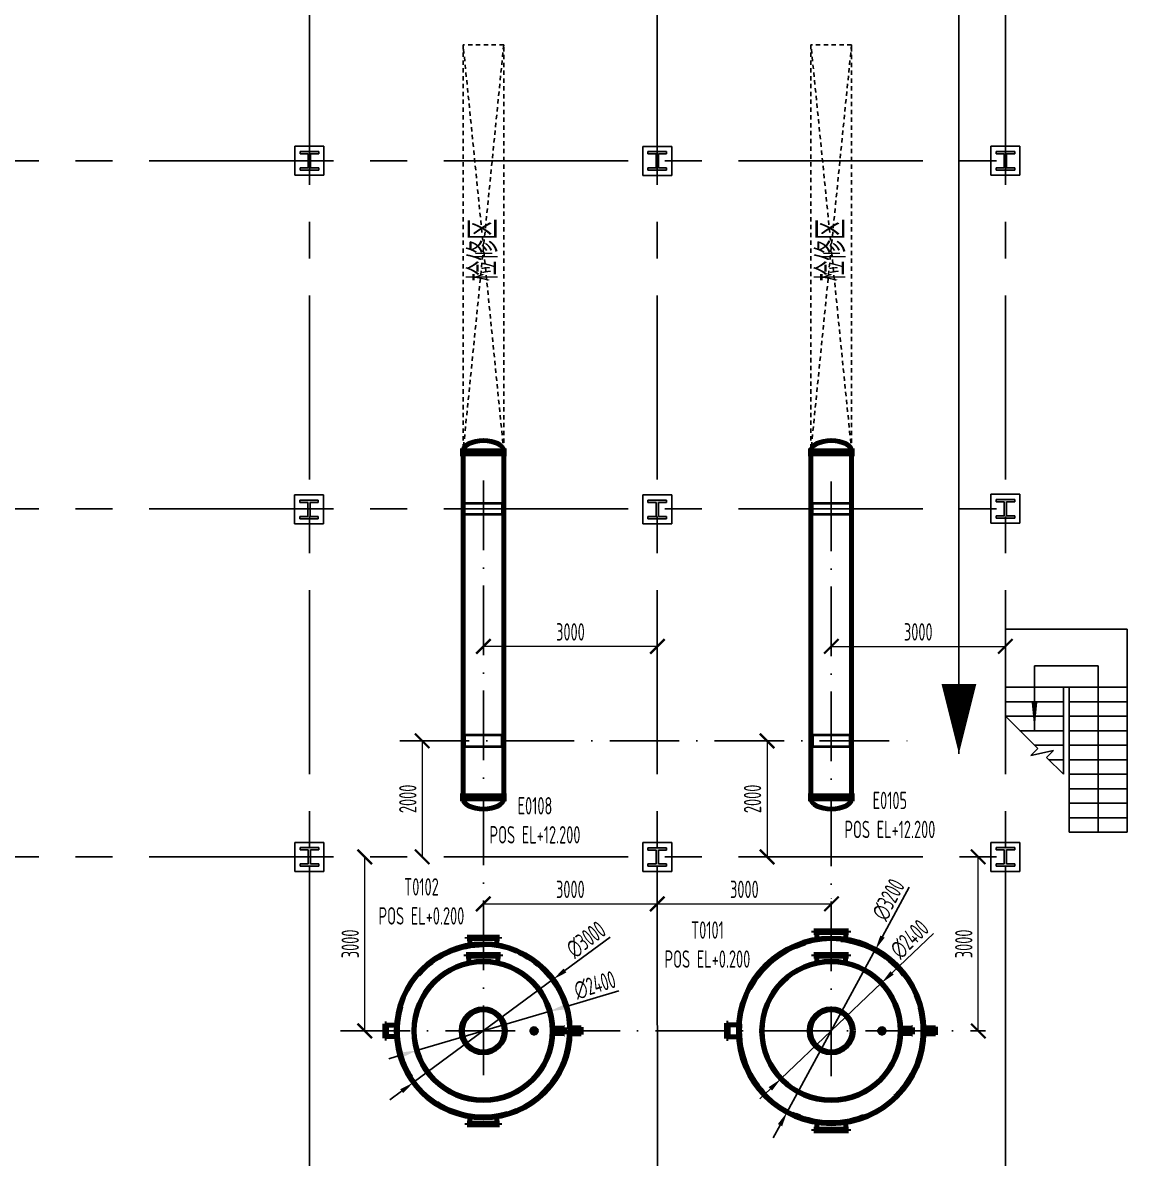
# Model space of a CAD drawing. Header units: millimetres. Extents: x 2250 to 7274, y 852 to 2251.
# Drawn here: x 4702.2 to 4892.6, y 1811.2 to 2006.9 of the extents above; entities that cross this region are included whole.
import ezdxf

# ---------------------------------------------------------------- set-up
doc = ezdxf.new("R2010")
doc.units = ezdxf.units.MM
for name, pattern in [('ACAD_ISO10W100', [18, 12, -3, 0, -3]), ('CENTER', [50.8, 31.75, -6.35, 6.35, -6.35]), ('DASHED', [19.05, 12.7, -6.35]), ('DASHED2', [9.525, 6.35, -3.175]), ('JIS_02_0.7', [1.35, 0.75, -0.6])]:
    doc.linetypes.add(name, pattern=pattern)
for name, color, linetype, lineweight in [('01-设备轮廓（可见）', 1, 'Continuous', 80), ('03-设备、管口中心线', 170, 'ACAD_ISO10W100', 25), ('05-楼梯与安全疏散通道', 4, 'Continuous', 25), ('06-网格线、建筑轴线-细实线', 9, 'CENTER', 25), ('10-工字钢', 5, 'Continuous', 25), ('11-检修区', 8, 'JIS_02_0.7', 25), ('12-建筑物轮廓', 5, 'Continuous', 25), ('13-文本', 7, 'Continuous', 25), ('7-设备基础', 140, 'Continuous', 40), ('9-文本', 7, 'Continuous', 15)]:
    doc.layers.add(name, color=color, linetype=linetype, lineweight=lineweight)
doc.layers.add('14-文本-尺寸标注', color=7, linetype='Continuous', lineweight=25, true_color=0x5bc6e1)
doc.styles.get("Standard").update_dxf_attribs({"font": 'arial.ttf'})
doc.styles.add('国标汉字', font='gbenor.shx', dxfattribs={"height": 3, "bigfont": 'gbcbig.shx'})
doc.styles.add('国标英文+数字', font='gbenor.shx', dxfattribs={"width": 0.7, "height": 3})
doc.styles.add('图纸中的数字及字母', font='gbenor.shx', dxfattribs={"width": 0.7, "height": 3, "bigfont": 'gbcbig.shx'})
doc.dimstyles.new('ISO-25', dxfattribs={"dimtxt": 2.5, "dimasz": 2.5, "dimexe": 1.25, "dimexo": 0.625, "dimtad": 1, "dimtxsty": 'Standard', "dimcen": 2.5, "dimadec": 0, "dimazin": 0, "dimtfac": 1, "dimtmove": 0, "dimatfit": 3, "dimfxl": 0, "dimarcsym": 0})
doc.dimstyles.new('尺寸标注', dxfattribs={"dimtxt": 3, "dimasz": 2.5, "dimexe": 1, "dimexo": 1, "dimgap": 1, "dimtad": 1, "dimdec": 0, "dimlfac": 100, "dimdsep": 46, "dimtxsty": '图纸中的数字及字母', "dimblk": 'ARCHTICK', "dimcen": 0, "dimclrd": 256, "dimclre": 256, "dimclrt": 256, "dimadec": 0, "dimazin": 0, "dimtfac": 1, "dimtdec": 0, "dimtix": 1, "dimtmove": 0, "dimatfit": 0, "dimfxl": 0, "dimlwd": -1, "dimlwe": -1, "dimarcsym": 0})

# ---------------------------------------------------------------- blocks, each defined once
blk = doc.blocks.new('_ArchTick')
at = {"color": 0, "linetype": 'ByBlock', "const_width": 0.15}
blk.add_lwpolyline([(-0.5, -0.5), (0.5, 0.5)], dxfattribs=at)
blk = doc.blocks.new('*D126')
at = {"layer": '9-文本', "transparency": 16777216}
blk.add_line((4830.52, 1883.13), (4830.52, 1863.13), dxfattribs=at)
at = {"layer": 'Defpoints', "color": 0, "transparency": 16777216}
for p in [(4830.52, 1883.13), (4830.52, 1863.13), (4830.52, 1863.13)]:
    blk.add_point(p, dxfattribs=at)
at = {"layer": '9-文本', "transparency": 16777216, "xscale": 2.5, "yscale": 2.5, "zscale": 2.5}
for p, rotation in [((4830.52, 1883.13), 90), ((4830.52, 1863.13), 270)]:
    blk.add_blockref('_ArchTick', p, dxfattribs=dict(at, rotation=rotation))
at = {"layer": '9-文本', "transparency": 16777216, "insert": (4828.02, 1873.13), "char_height": 3, "attachment_point": 5, "rotation": 90, "style": '图纸中的数字及字母', "bg_fill": 3, "box_fill_scale": 1.1, "bg_fill_color": 256, "bg_fill_true_color": 13158600, "bg_fill_transparency": 0}
blk.add_mtext('2000', dxfattribs=at)
blk = doc.blocks.new('*D127')
at = {"layer": '9-文本', "transparency": 16777216}
blk.add_line((4841.59, 1899.41), (4871.59, 1899.41), dxfattribs=at)
at = {"layer": 'Defpoints', "color": 0, "transparency": 16777216}
for p in [(4841.59, 1899.41), (4871.59, 1899.41), (4871.59, 1899.41)]:
    blk.add_point(p, dxfattribs=at)
at = {"layer": '9-文本', "transparency": 16777216, "xscale": 2.5, "yscale": 2.5, "zscale": 2.5, "rotation": 180}
blk.add_blockref('_ArchTick', (4841.59, 1899.41), dxfattribs=at)
at = {"layer": '9-文本', "transparency": 16777216, "xscale": 2.5, "yscale": 2.5, "zscale": 2.5}
blk.add_blockref('_ArchTick', (4871.59, 1899.41), dxfattribs=at)
at = {"layer": '9-文本', "transparency": 16777216, "insert": (4856.59, 1901.91), "char_height": 3, "attachment_point": 5, "style": '图纸中的数字及字母', "bg_fill": 3, "box_fill_scale": 1.1, "bg_fill_color": 256, "bg_fill_true_color": 13158600, "bg_fill_transparency": 0}
blk.add_mtext('3000', dxfattribs=at)
blk = doc.blocks.new('*D130')
at = {"layer": '9-文本', "transparency": 16777216}
for p, q in [((4781.63, 1902.18), (4781.63, 1898.41)), ((4811.63, 1899.41), (4781.63, 1899.41))]:
    blk.add_line(p, q, dxfattribs=at)
at = {"layer": 'Defpoints', "color": 0, "transparency": 16777216}
for p in [(4781.63, 1903.18), (4781.63, 1899.41), (4811.63, 1899.41)]:
    blk.add_point(p, dxfattribs=at)
at = {"layer": '9-文本', "transparency": 16777216, "xscale": 2.5, "yscale": 2.5, "zscale": 2.5, "rotation": 180}
blk.add_blockref('_ArchTick', (4781.63, 1899.41), dxfattribs=at)
at = {"layer": '9-文本', "transparency": 16777216, "xscale": 2.5, "yscale": 2.5, "zscale": 2.5}
blk.add_blockref('_ArchTick', (4811.63, 1899.41), dxfattribs=at)
at = {"layer": '9-文本', "transparency": 16777216, "insert": (4796.63, 1901.91), "char_height": 3, "attachment_point": 5, "style": '图纸中的数字及字母', "bg_fill": 3, "box_fill_scale": 1.1, "bg_fill_color": 256, "bg_fill_true_color": 13158600, "bg_fill_transparency": 0}
blk.add_mtext('3000', dxfattribs=at)
blk = doc.blocks.new('*D137')
at = {"layer": '9-文本', "transparency": 16777216}
blk.add_line((4771.09, 1883.13), (4771.09, 1863.13), dxfattribs=at)
at = {"layer": 'Defpoints', "color": 0, "transparency": 16777216}
for p in [(4771.09, 1883.13), (4771.09, 1863.13), (4771.09, 1863.13)]:
    blk.add_point(p, dxfattribs=at)
at = {"layer": '9-文本', "transparency": 16777216, "xscale": 2.5, "yscale": 2.5, "zscale": 2.5}
for p, rotation in [((4771.09, 1883.13), 90), ((4771.09, 1863.13), 270)]:
    blk.add_blockref('_ArchTick', p, dxfattribs=dict(at, rotation=rotation))
at = {"layer": '9-文本', "transparency": 16777216, "insert": (4768.59, 1873.13), "char_height": 3, "attachment_point": 5, "rotation": 90, "style": '图纸中的数字及字母', "bg_fill": 3, "box_fill_scale": 1.1, "bg_fill_color": 256, "bg_fill_true_color": 13158600, "bg_fill_transparency": 0}
blk.add_mtext('2000', dxfattribs=at)
blk = doc.blocks.new('*D138')
at = {"layer": '9-文本', "transparency": 16777216}
blk.add_line((4781.61, 1855.03), (4811.61, 1855.03), dxfattribs=at)
at = {"layer": 'Defpoints', "color": 0, "transparency": 16777216}
for p in [(4781.61, 1855.03), (4811.61, 1855.03), (4811.61, 1855.03)]:
    blk.add_point(p, dxfattribs=at)
at = {"layer": '9-文本', "transparency": 16777216, "xscale": 2.5, "yscale": 2.5, "zscale": 2.5, "rotation": 180}
blk.add_blockref('_ArchTick', (4781.61, 1855.03), dxfattribs=at)
at = {"layer": '9-文本', "transparency": 16777216, "xscale": 2.5, "yscale": 2.5, "zscale": 2.5}
blk.add_blockref('_ArchTick', (4811.61, 1855.03), dxfattribs=at)
at = {"layer": '9-文本', "transparency": 16777216, "insert": (4796.61, 1857.53), "char_height": 3, "attachment_point": 5, "style": '图纸中的数字及字母', "bg_fill": 3, "box_fill_scale": 1.1, "bg_fill_color": 256, "bg_fill_true_color": 13158600, "bg_fill_transparency": 0}
blk.add_mtext('3000', dxfattribs=at)
blk = doc.blocks.new('*D139')
at = {"layer": '9-文本', "transparency": 16777216}
for p, q in [((4841.61, 1855.94), (4841.61, 1856.03)), ((4811.61, 1855.03), (4841.61, 1855.03))]:
    blk.add_line(p, q, dxfattribs=at)
at = {"layer": 'Defpoints', "color": 0, "transparency": 16777216}
for p in [(4811.61, 1855.03), (4841.61, 1855.03), (4841.61, 1854.94)]:
    blk.add_point(p, dxfattribs=at)
at = {"layer": '9-文本', "transparency": 16777216, "xscale": 2.5, "yscale": 2.5, "zscale": 2.5, "rotation": 180}
blk.add_blockref('_ArchTick', (4811.61, 1855.03), dxfattribs=at)
at = {"layer": '9-文本', "transparency": 16777216, "xscale": 2.5, "yscale": 2.5, "zscale": 2.5}
blk.add_blockref('_ArchTick', (4841.61, 1855.03), dxfattribs=at)
at = {"layer": '9-文本', "transparency": 16777216, "insert": (4826.61, 1857.53), "char_height": 3, "attachment_point": 5, "style": '图纸中的数字及字母', "bg_fill": 3, "box_fill_scale": 1.1, "bg_fill_color": 256, "bg_fill_true_color": 13158600, "bg_fill_transparency": 0}
blk.add_mtext('3000', dxfattribs=at)
blk = doc.blocks.new('*D214')
at = {"layer": '9-文本', "transparency": 16777216}
blk.add_line((4761.16, 1833.13), (4761.16, 1863.13), dxfattribs=at)
at = {"layer": 'Defpoints', "color": 0, "transparency": 16777216}
for p in [(4761.16, 1863.13), (4761.16, 1863.13), (4761.16, 1833.13)]:
    blk.add_point(p, dxfattribs=at)
at = {"layer": '9-文本', "transparency": 16777216, "xscale": 2.5, "yscale": 2.5, "zscale": 2.5}
for p, rotation in [((4761.16, 1863.13), 90), ((4761.16, 1833.13), 270)]:
    blk.add_blockref('_ArchTick', p, dxfattribs=dict(at, rotation=rotation))
at = {"layer": '9-文本', "transparency": 16777216, "insert": (4758.66, 1848.13), "char_height": 3, "attachment_point": 5, "rotation": 90, "style": '图纸中的数字及字母', "bg_fill": 3, "box_fill_scale": 1.1, "bg_fill_color": 256, "bg_fill_true_color": 13158600, "bg_fill_transparency": 0}
blk.add_mtext('3000', dxfattribs=at)
blk = doc.blocks.new('*D215')
at = {"layer": '9-文本', "transparency": 16777216}
blk.add_line((4866.94, 1833.13), (4866.94, 1863.13), dxfattribs=at)
at = {"layer": 'Defpoints', "color": 0, "transparency": 16777216}
for p in [(4866.94, 1863.13), (4866.94, 1863.13), (4866.94, 1833.13)]:
    blk.add_point(p, dxfattribs=at)
at = {"layer": '9-文本', "transparency": 16777216, "xscale": 2.5, "yscale": 2.5, "zscale": 2.5}
for p, rotation in [((4866.94, 1863.13), 90), ((4866.94, 1833.13), 270)]:
    blk.add_blockref('_ArchTick', p, dxfattribs=dict(at, rotation=rotation))
at = {"layer": '9-文本', "transparency": 16777216, "insert": (4864.44, 1848.13), "char_height": 3, "attachment_point": 5, "rotation": 90, "style": '图纸中的数字及字母', "bg_fill": 3, "box_fill_scale": 1.1, "bg_fill_color": 256, "bg_fill_true_color": 13158600, "bg_fill_transparency": 0}
blk.add_mtext('3000', dxfattribs=at)
blk = doc.blocks.new('*D212')
at = {"layer": '9-文本', "color": 0, "linetype": 'Continuous', "lineweight": -2, "transparency": 16777216}
for p, q in [((4855.05, 1857.91), (4850.42, 1849.39)), ((4833.95, 1819.07), (4849.23, 1847.19)), ((4832.76, 1816.87), (4831.57, 1814.68))]:
    blk.add_line(p, q, dxfattribs=at)
at = {"layer": '9-文本', "color": 0, "transparency": 16777216}
for points in [[(4850.05, 1849.58), (4850.79, 1849.19), (4849.23, 1847.19)], [(4832.39, 1817.07), (4833.13, 1816.68), (4833.95, 1819.07)]]:
    blk.add_solid(points, dxfattribs=at)
at = {"layer": 'Defpoints', "color": 0, "transparency": 16777216}
for p in [(4849.23, 1847.19), (4833.95, 1819.07)]:
    blk.add_point(p, dxfattribs=at)
at = {"layer": '9-文本', "color": 0, "transparency": 16777216, "insert": (4851.46, 1855.76), "char_height": 3, "width": 3.5, "attachment_point": 5, "rotation": 61.4888, "style": '图纸中的数字及字母', "bg_fill": 3, "box_fill_scale": 1.1, "bg_fill_color": 256, "bg_fill_true_color": 13158600, "bg_fill_transparency": 0}
blk.add_mtext('∅3200', dxfattribs=at)
blk = doc.blocks.new('*D213')
at = {"layer": '9-文本', "color": 0, "linetype": 'Continuous', "lineweight": -2, "transparency": 16777216}
for p, q in [((4859.24, 1849.94), (4852.09, 1843.13)), ((4832.9, 1824.85), (4850.28, 1841.41)), ((4831.09, 1823.13), (4829.28, 1821.4))]:
    blk.add_line(p, q, dxfattribs=at)
at = {"layer": '9-文本', "color": 0, "transparency": 16777216}
for points in [[(4851.8, 1843.43), (4852.37, 1842.83), (4850.28, 1841.41)], [(4830.8, 1823.43), (4831.38, 1822.83), (4832.9, 1824.85)]]:
    blk.add_solid(points, dxfattribs=at)
at = {"layer": 'Defpoints', "color": 0, "transparency": 16777216}
for p in [(4850.28, 1841.41), (4832.9, 1824.85)]:
    blk.add_point(p, dxfattribs=at)
at = {"layer": '9-文本', "color": 0, "transparency": 16777216, "insert": (4855.1, 1848.94), "char_height": 3, "width": 3.5, "attachment_point": 5, "rotation": 43.6137, "style": '图纸中的数字及字母', "bg_fill": 3, "box_fill_scale": 1.1, "bg_fill_color": 256, "bg_fill_true_color": 13158600, "bg_fill_transparency": 0}
blk.add_mtext('∅2400', dxfattribs=at)
blk = doc.blocks.new('*D210')
at = {"layer": '9-文本', "color": 0, "linetype": 'Continuous', "lineweight": -2, "transparency": 16777216}
for p, q in [((4803.49, 1849.29), (4795.69, 1843.52)), ((4769.54, 1824.22), (4793.67, 1842.04)), ((4767.53, 1822.74), (4765.52, 1821.25))]:
    blk.add_line(p, q, dxfattribs=at)
at = {"layer": '9-文本', "color": 0, "transparency": 16777216}
for points in [[(4795.44, 1843.86), (4795.93, 1843.19), (4793.67, 1842.04)], [(4767.28, 1823.07), (4767.78, 1822.4), (4769.54, 1824.22)]]:
    blk.add_solid(points, dxfattribs=at)
at = {"layer": 'Defpoints', "color": 0, "transparency": 16777216}
for p in [(4793.67, 1842.04), (4769.54, 1824.22)]:
    blk.add_point(p, dxfattribs=at)
at = {"layer": '9-文本', "color": 0, "transparency": 16777216, "insert": (4799.33, 1848.86), "char_height": 3, "width": 3.5, "attachment_point": 5, "rotation": 36.4387, "style": '图纸中的数字及字母', "bg_fill": 3, "box_fill_scale": 1.1, "bg_fill_color": 256, "bg_fill_true_color": 13158600, "bg_fill_transparency": 0}
blk.add_mtext('∅3000', dxfattribs=at)
blk = doc.blocks.new('*D211')
at = {"layer": '9-文本', "color": 0, "linetype": 'Continuous', "lineweight": -2, "transparency": 16777216}
for p, q in [((4804.99, 1840.01), (4795.52, 1837.22)), ((4770.1, 1829.74), (4793.12, 1836.52)), ((4767.7, 1829.04), (4765.3, 1828.33))]:
    blk.add_line(p, q, dxfattribs=at)
at = {"layer": '9-文本', "color": 0, "transparency": 16777216}
for points in [[(4795.4, 1837.62), (4795.63, 1836.83), (4793.12, 1836.52)], [(4767.58, 1829.43), (4767.82, 1828.64), (4770.1, 1829.74)]]:
    blk.add_solid(points, dxfattribs=at)
at = {"layer": 'Defpoints', "color": 0, "transparency": 16777216}
for p in [(4793.12, 1836.52), (4770.1, 1829.74)]:
    blk.add_point(p, dxfattribs=at)
at = {"layer": '9-文本', "color": 0, "transparency": 16777216, "insert": (4800.85, 1841.01), "char_height": 3, "width": 3.5, "attachment_point": 5, "rotation": 16.4047, "style": '图纸中的数字及字母', "bg_fill": 3, "box_fill_scale": 1.1, "bg_fill_color": 256, "bg_fill_true_color": 13158600, "bg_fill_transparency": 0}
blk.add_mtext('∅2400', dxfattribs=at)

msp = doc.modelspace()

# ---------------------------------------------------------------- hatches: boundary and pattern name
at = {"layer": '12-建筑物轮廓'}
for points in [[(4751.825, 1984.33), (4753.225, 1984.33), (4753.225, 1984.73), (4750.025, 1984.73), (4750.025, 1984.33), (4751.425, 1984.33), (4751.425, 1981.93), (4750.025, 1981.93), (4750.025, 1981.53), (4753.225, 1981.53), (4753.225, 1981.93), (4751.825, 1981.93)], [(4751.825, 1984.33), (4753.225, 1984.33), (4753.225, 1984.73), (4750.025, 1984.73), (4750.025, 1984.33), (4751.425, 1984.33), (4751.425, 1981.93), (4750.025, 1981.93), (4750.025, 1981.53), (4753.225, 1981.53), (4753.225, 1981.93), (4751.825, 1981.93)], [(4811.79, 1984.306), (4813.19, 1984.306), (4813.19, 1984.706), (4809.99, 1984.706), (4809.99, 1984.306), (4811.39, 1984.306), (4811.39, 1981.906), (4809.99, 1981.906), (4809.99, 1981.506), (4813.19, 1981.506), (4813.19, 1981.906), (4811.79, 1981.906)], [(4871.825, 1984.33), (4873.225, 1984.33), (4873.225, 1984.73), (4870.025, 1984.73), (4870.025, 1984.33), (4871.425, 1984.33), (4871.425, 1981.93), (4870.025, 1981.93), (4870.025, 1981.53), (4873.225, 1981.53), (4873.225, 1981.93), (4871.825, 1981.93)], [(4751.76, 1924.232), (4753.16, 1924.232), (4753.16, 1924.632), (4749.96, 1924.632), (4749.96, 1924.232), (4751.36, 1924.232), (4751.36, 1921.832), (4749.96, 1921.832), (4749.96, 1921.432), (4753.16, 1921.432), (4753.16, 1921.832), (4751.76, 1921.832)], [(4811.79, 1924.222), (4813.19, 1924.222), (4813.19, 1924.622), (4809.99, 1924.622), (4809.99, 1924.222), (4811.39, 1924.222), (4811.39, 1921.822), (4809.99, 1921.822), (4809.99, 1921.422), (4813.19, 1921.422), (4813.19, 1921.822), (4811.79, 1921.822)], [(4871.825, 1924.33), (4873.225, 1924.33), (4873.225, 1924.73), (4870.025, 1924.73), (4870.025, 1924.33), (4871.425, 1924.33), (4871.425, 1921.93), (4870.025, 1921.93), (4870.025, 1921.53), (4873.225, 1921.53), (4873.225, 1921.93), (4871.825, 1921.93)], [(4751.825, 1864.33), (4753.225, 1864.33), (4753.225, 1864.73), (4750.025, 1864.73), (4750.025, 1864.33), (4751.425, 1864.33), (4751.425, 1861.93), (4750.025, 1861.93), (4750.025, 1861.53), (4753.225, 1861.53), (4753.225, 1861.93), (4751.825, 1861.93)], [(4811.794, 1864.304), (4813.194, 1864.304), (4813.194, 1864.704), (4809.994, 1864.704), (4809.994, 1864.304), (4811.394, 1864.304), (4811.394, 1861.904), (4809.994, 1861.904), (4809.994, 1861.504), (4813.194, 1861.504), (4813.194, 1861.904), (4811.794, 1861.904)], [(4871.825, 1864.33), (4873.225, 1864.33), (4873.225, 1864.73), (4870.025, 1864.73), (4870.025, 1864.33), (4871.425, 1864.33), (4871.425, 1861.93), (4870.025, 1861.93), (4870.025, 1861.53), (4873.225, 1861.53), (4873.225, 1861.93), (4871.825, 1861.93)]]:
    msp.add_hatch(color=1, dxfattribs=at).paths.add_polyline_path(points)

# ---------------------------------------------------------------- linework, layer by layer
at = {"layer": '01-设备轮廓（可见）'}
for p, q in [((4785.629, 1933.13), (4777.629, 1933.13)), ((4785.629, 1932.63), (4777.629, 1932.63)), ((4778.129, 1932.63), (4778.129, 1873.63)), ((4785.129, 1873.63), (4785.129, 1932.63)), ((4845.59, 1933.13), (4837.59, 1933.13)), ((4845.59, 1932.63), (4837.59, 1932.63)), ((4838.09, 1932.63), (4838.09, 1873.63)), ((4785.629, 1873.63), (4777.629, 1873.63)), ((4845.59, 1873.63), (4837.59, 1873.63)), ((4785.629, 1873.13), (4777.629, 1873.13)), ((4845.59, 1873.13), (4837.59, 1873.13)), ((4841.592, 1850.386), (4838.611, 1850.386)), ((4838.611, 1850.386), (4838.611, 1850.088)), ((4838.611, 1850.088), (4839.108, 1850.088)), ((4839.108, 1848.935), (4839.108, 1850.088)), ((4839.108, 1850.088), (4841.592, 1850.088)), ((4841.592, 1850.386), (4844.573, 1850.386)), ((4844.076, 1850.088), (4841.592, 1850.088)), ((4844.076, 1848.935), (4844.076, 1850.088)), ((4844.573, 1850.088), (4844.076, 1850.088)), ((4844.573, 1850.386), (4844.573, 1850.088)), ((4781.61, 1849.308), (4778.815, 1849.308)), ((4778.815, 1849.308), (4778.815, 1849.028)), ((4778.815, 1849.028), (4779.281, 1849.028)), ((4779.281, 1847.947), (4779.281, 1849.028)), ((4779.281, 1849.028), (4781.61, 1849.028)), ((4781.61, 1849.308), (4784.404, 1849.308)), ((4783.938, 1849.028), (4781.61, 1849.028)), ((4783.938, 1847.947), (4783.938, 1849.028)), ((4784.404, 1849.028), (4783.938, 1849.028)), ((4784.404, 1849.308), (4784.404, 1849.028)), ((4781.607, 1846.319), (4778.632, 1846.319)), ((4778.632, 1846.319), (4778.632, 1846.022)), ((4781.607, 1846.319), (4784.582, 1846.319)), ((4784.582, 1846.319), (4784.582, 1846.022)), ((4841.59, 1846.319), (4838.615, 1846.319)), ((4838.615, 1846.319), (4838.615, 1846.022)), ((4841.59, 1846.319), (4844.565, 1846.319)), ((4844.565, 1846.319), (4844.565, 1846.022)), ((4778.632, 1846.022), (4779.128, 1846.022)), ((4779.128, 1844.87), (4779.128, 1846.022)), ((4779.128, 1846.022), (4781.607, 1846.022)), ((4784.086, 1846.022), (4781.607, 1846.022)), ((4784.086, 1844.87), (4784.086, 1846.022)), ((4784.582, 1846.022), (4784.086, 1846.022)), ((4838.615, 1846.022), (4839.111, 1846.022)), ((4839.111, 1844.87), (4839.111, 1846.022)), ((4839.111, 1846.022), (4841.59, 1846.022)), ((4844.069, 1846.022), (4841.59, 1846.022)), ((4844.069, 1844.87), (4844.069, 1846.022)), ((4844.565, 1846.022), (4844.069, 1846.022)), ((4764.931, 1834.374), (4764.652, 1834.374)), ((4764.652, 1834.374), (4764.652, 1833.13)), ((4764.931, 1834.034), (4764.931, 1834.374)), ((4823.802, 1834.457), (4823.504, 1834.457)), ((4823.504, 1834.457), (4823.504, 1833.13)), ((4823.802, 1834.094), (4823.802, 1834.457)), ((4764.652, 1831.886), (4764.652, 1833.13)), ((4764.931, 1834.034), (4764.931, 1834.09)), ((4764.931, 1834.09), (4766.639, 1834.088)), ((4764.931, 1833.13), (4764.931, 1834.034)), ((4764.931, 1833.13), (4764.931, 1832.226)), ((4793.597, 1833.601), (4795.526, 1833.601)), ((4793.597, 1832.659), (4795.526, 1832.659)), ((4795.526, 1833.571), (4795.526, 1833.714)), ((4795.526, 1833.714), (4795.59, 1833.714)), ((4795.526, 1833.601), (4795.526, 1833.571)), ((4795.526, 1833.13), (4795.526, 1833.571)), ((4795.526, 1833.13), (4795.526, 1832.689)), ((4795.526, 1832.659), (4795.526, 1832.689)), ((4795.526, 1832.689), (4795.526, 1832.546)), ((4795.526, 1832.546), (4795.59, 1832.546)), ((4795.59, 1833.714), (4795.59, 1833.13)), ((4795.59, 1832.546), (4795.59, 1833.13)), ((4823.504, 1831.803), (4823.504, 1833.13)), ((4823.802, 1834.094), (4823.802, 1834.154)), ((4823.802, 1834.154), (4825.623, 1834.151)), ((4823.802, 1833.13), (4823.802, 1834.094)), ((4823.802, 1833.13), (4823.802, 1832.166)), ((4853.58, 1833.601), (4855.508, 1833.601)), ((4853.58, 1832.659), (4855.508, 1832.659)), ((4855.508, 1833.571), (4855.508, 1833.714)), ((4855.508, 1833.714), (4855.572, 1833.714)), ((4855.508, 1833.601), (4855.508, 1833.571)), ((4855.508, 1833.13), (4855.508, 1833.571)), ((4855.508, 1833.13), (4855.508, 1832.689)), ((4855.508, 1832.659), (4855.508, 1832.689)), ((4855.508, 1832.689), (4855.508, 1832.546)), ((4855.508, 1832.546), (4855.572, 1832.546)), ((4855.572, 1833.714), (4855.572, 1833.13)), ((4855.572, 1832.546), (4855.572, 1833.13)), ((4764.931, 1831.886), (4764.652, 1831.886)), ((4764.931, 1832.226), (4764.931, 1831.886)), ((4764.931, 1832.226), (4764.931, 1832.17)), ((4764.931, 1832.17), (4766.639, 1832.168)), ((4823.802, 1831.803), (4823.504, 1831.803)), ((4823.802, 1832.166), (4823.802, 1831.803)), ((4823.802, 1832.166), (4823.802, 1832.106)), ((4823.802, 1832.106), (4825.624, 1832.104)), ((4778.815, 1816.952), (4778.815, 1817.232)), ((4778.815, 1817.232), (4779.281, 1817.232)), ((4781.61, 1816.952), (4778.815, 1816.952)), ((4779.281, 1818.313), (4779.281, 1817.232)), ((4779.281, 1817.232), (4781.61, 1817.232)), ((4783.938, 1817.232), (4781.61, 1817.232)), ((4781.61, 1816.952), (4784.404, 1816.952)), ((4783.938, 1818.313), (4783.938, 1817.232)), ((4784.404, 1817.232), (4783.938, 1817.232)), ((4784.404, 1816.952), (4784.404, 1817.232)), ((4839.108, 1817.325), (4839.108, 1816.172)), ((4844.076, 1817.325), (4844.076, 1816.172)), ((4838.611, 1815.873), (4838.611, 1816.172)), ((4838.611, 1816.172), (4839.108, 1816.172)), ((4841.592, 1815.873), (4838.611, 1815.873)), ((4839.108, 1816.172), (4841.592, 1816.172)), ((4844.076, 1816.172), (4841.592, 1816.172)), ((4841.592, 1815.873), (4844.573, 1815.873)), ((4844.573, 1816.172), (4844.076, 1816.172)), ((4844.573, 1815.873), (4844.573, 1816.172))]:
    msp.add_line(p, q, dxfattribs=at)
at = {"layer": '01-设备轮廓（可见）', "linetype": 'DASHED2'}
for p, q in [((4796.598, 1833.63), (4798.47, 1833.63)), ((4796.598, 1832.628), (4798.47, 1832.63)), ((4798.47, 1833.63), (4798.47, 1833.76)), ((4798.47, 1833.63), (4798.47, 1833.602)), ((4798.47, 1833.127), (4798.47, 1833.602)), ((4798.47, 1833.127), (4798.47, 1832.652)), ((4798.47, 1832.624), (4798.47, 1832.652)), ((4798.47, 1832.624), (4798.47, 1832.495)), ((4857.58, 1833.664), (4859.576, 1833.664)), ((4857.58, 1832.594), (4859.576, 1832.596)), ((4859.576, 1833.664), (4859.576, 1833.802)), ((4859.576, 1833.664), (4859.576, 1833.634)), ((4859.576, 1833.127), (4859.576, 1833.634)), ((4859.576, 1833.127), (4859.576, 1832.62)), ((4859.576, 1832.591), (4859.576, 1832.62)), ((4859.576, 1832.591), (4859.576, 1832.452))]:
    msp.add_line(p, q, dxfattribs=at)
at = {"layer": '01-设备轮廓（可见）'}
for centre, radius in [((4781.607, 1833.13), 14.999), ((4781.607, 1833.13), 14.906), ((4841.59, 1833.13), 15.999), ((4841.59, 1833.13), 15.9), ((4781.607, 1833.13), 11.999), ((4781.607, 1833.13), 11.9), ((4841.59, 1833.13), 11.999), ((4841.59, 1833.13), 11.9), ((4781.607, 1833.13), 3.81), ((4781.607, 1833.13), 3.62), ((4841.59, 1833.13), 3.81), ((4841.59, 1833.13), 3.62), ((4790.354, 1833.13), 0.402), ((4790.354, 1833.13), 0.372), ((4850.336, 1833.13), 0.402), ((4850.336, 1833.13), 0.372)]:
    msp.add_circle(centre, radius, dxfattribs=at)
at = {"layer": '01-设备轮廓（可见）', "linetype": 'DASHED'}
for centre, radius in [((4841.59, 1833.13), 15.8), ((4781.607, 1833.13), 14.813)]:
    msp.add_circle(centre, radius, dxfattribs=at)
at = {"layer": '01-设备轮廓（可见）', "extrusion": (0, 0, -1)}
for centre in [(4781.629, 1933.13), (4841.59, 1933.13)]:
    msp.add_ellipse(centre, major_axis=(3.5, 0), ratio=0.5, start_param=3.1415927, end_param=6.2831853, dxfattribs=at)
at = {"layer": '01-设备轮廓（可见）'}
for centre in [(4781.629, 1873.13), (4841.59, 1873.13)]:
    msp.add_ellipse(centre, major_axis=(3.5, 0), ratio=0.5, start_param=3.1415927, end_param=6.2831853, dxfattribs=at)
at = {"layer": '03-设备、管口中心线'}
for p, q in [((4781.629, 1825.514), (4781.629, 1928.948)), ((4756.985, 1833.13), (4868.19, 1833.13))]:
    msp.add_line(p, q, dxfattribs=at)
at = {"layer": '05-楼梯与安全疏散通道'}
for p, q in [((4863.601, 2013.208), (4863.601, 1880.912)), ((4892.625, 1902.368), (4871.625, 1902.368)), ((4892.625, 1867.368), (4892.625, 1902.368)), ((4892.625, 1892.368), (4871.625, 1892.368)), ((4881.625, 1877.368), (4881.625, 1892.368)), ((4882.625, 1892.368), (4882.625, 1872.368)), ((4881.625, 1889.868), (4871.625, 1889.868)), ((4892.625, 1889.868), (4882.625, 1889.868)), ((4881.625, 1887.368), (4871.625, 1887.368)), ((4892.625, 1887.368), (4882.625, 1887.368)), ((4881.625, 1884.868), (4874.125, 1884.868)), ((4892.625, 1884.868), (4882.625, 1884.868)), ((4881.625, 1882.368), (4876.625, 1882.368)), ((4892.625, 1882.368), (4882.625, 1882.368)), ((4881.625, 1879.868), (4879.125, 1879.868)), ((4892.625, 1879.868), (4882.625, 1879.868)), ((4892.625, 1877.368), (4882.625, 1877.368)), ((4892.625, 1874.868), (4882.625, 1874.868)), ((4882.625, 1872.368), (4882.625, 1867.368)), ((4892.625, 1872.368), (4882.625, 1872.368)), ((4882.625, 1869.868), (4892.625, 1869.868)), ((4882.625, 1867.368), (4892.625, 1867.368))]:
    msp.add_line(p, q, dxfattribs=at)
at = {"layer": '05-楼梯与安全疏散通道', "ltscale": 0.5}
for p, q in [((4887.625, 1896.075), (4876.625, 1896.075)), ((4876.625, 1896.075), (4876.625, 1884.868)), ((4887.625, 1867.368), (4887.625, 1896.075)), ((4871.625, 1887.368), (4877.176, 1881.816)), ((4875.974, 1880.614), (4877.176, 1881.816)), ((4875.974, 1880.614), (4879.922, 1881.475)), ((4878.72, 1880.273), (4879.922, 1881.475)), ((4878.72, 1880.273), (4881.625, 1877.368))]:
    msp.add_line(p, q, dxfattribs=at)
at = {"layer": '05-楼梯与安全疏散通道'}
msp.add_lwpolyline([(4863.601, 1892.912, 6, 0, 0), (4863.601, 1880.912, 0, 0, 0)], format="xyseb", dxfattribs=at)
at = {"layer": '05-楼梯与安全疏散通道', "ltscale": 0.5}
msp.add_lwpolyline([(4876.625, 1884.868, 0, 1, 0), (4876.625, 1889.868, 1, 1, 0)], format="xyseb", dxfattribs=at)
at = {"layer": '06-网格线、建筑轴线-细实线', "linetype": 'CENTER'}
for p, q in [((4751.625, 2163.13), (4751.625, 1860.63)), ((4871.624, 2163.13), (4871.625, 1860.63)), ((4571.625, 1983.13), (4871.625, 1983.13)), ((4571.625, 1923.13), (4871.625, 1923.13)), ((4571.625, 1863.13), (4871.625, 1863.13))]:
    msp.add_line(p, q, dxfattribs=at)
at = {"layer": '06-网格线、建筑轴线-细实线'}
msp.add_line((4811.607, 2163.13), (4811.607, 1860.604), dxfattribs=at)
at = {"layer": '10-工字钢'}
for p, q in [((4749.125, 1985.63), (4749.125, 1980.63)), ((4754.125, 1985.63), (4749.125, 1985.63)), ((4749.125, 1985.63), (4749.125, 1980.63)), ((4754.125, 1985.63), (4749.125, 1985.63)), ((4754.125, 1980.63), (4754.125, 1985.63)), ((4754.125, 1980.63), (4754.125, 1985.63)), ((4809.09, 1985.606), (4809.09, 1980.606)), ((4814.09, 1985.606), (4809.09, 1985.606)), ((4814.09, 1980.606), (4814.09, 1985.606)), ((4869.125, 1985.63), (4869.125, 1980.63)), ((4874.125, 1985.63), (4869.125, 1985.63)), ((4874.125, 1980.63), (4874.125, 1985.63)), ((4750.025, 1984.73), (4750.025, 1984.33)), ((4753.225, 1984.73), (4750.025, 1984.73)), ((4750.025, 1984.73), (4750.025, 1984.33)), ((4753.225, 1984.73), (4750.025, 1984.73)), ((4750.025, 1984.33), (4751.425, 1984.33)), ((4750.025, 1984.33), (4751.425, 1984.33)), ((4751.425, 1984.33), (4751.425, 1981.93)), ((4751.425, 1984.33), (4751.425, 1981.93)), ((4751.825, 1981.93), (4751.825, 1984.33)), ((4751.825, 1984.33), (4753.225, 1984.33)), ((4751.825, 1981.93), (4751.825, 1984.33)), ((4751.825, 1984.33), (4753.225, 1984.33)), ((4753.225, 1984.33), (4753.225, 1984.73)), ((4753.225, 1984.33), (4753.225, 1984.73)), ((4809.99, 1984.706), (4809.99, 1984.306)), ((4813.19, 1984.706), (4809.99, 1984.706)), ((4809.99, 1984.306), (4811.39, 1984.306)), ((4811.39, 1984.306), (4811.39, 1981.906)), ((4811.79, 1981.906), (4811.79, 1984.306)), ((4811.79, 1984.306), (4813.19, 1984.306)), ((4813.19, 1984.306), (4813.19, 1984.706)), ((4870.025, 1984.73), (4870.025, 1984.33)), ((4873.225, 1984.73), (4870.025, 1984.73)), ((4870.025, 1984.33), (4871.425, 1984.33)), ((4871.425, 1984.33), (4871.425, 1981.93)), ((4871.825, 1981.93), (4871.825, 1984.33)), ((4871.825, 1984.33), (4873.225, 1984.33)), ((4873.225, 1984.33), (4873.225, 1984.73)), ((4751.425, 1981.93), (4750.025, 1981.93)), ((4750.025, 1981.93), (4750.025, 1981.53)), ((4751.425, 1981.93), (4750.025, 1981.93)), ((4750.025, 1981.93), (4750.025, 1981.53)), ((4750.025, 1981.53), (4753.225, 1981.53)), ((4750.025, 1981.53), (4753.225, 1981.53)), ((4753.225, 1981.93), (4751.825, 1981.93)), ((4753.225, 1981.93), (4751.825, 1981.93)), ((4753.225, 1981.53), (4753.225, 1981.93)), ((4753.225, 1981.53), (4753.225, 1981.93)), ((4811.39, 1981.906), (4809.99, 1981.906)), ((4809.99, 1981.906), (4809.99, 1981.506)), ((4809.99, 1981.506), (4813.19, 1981.506)), ((4813.19, 1981.906), (4811.79, 1981.906)), ((4813.19, 1981.506), (4813.19, 1981.906)), ((4871.425, 1981.93), (4870.025, 1981.93)), ((4870.025, 1981.93), (4870.025, 1981.53)), ((4870.025, 1981.53), (4873.225, 1981.53)), ((4873.225, 1981.93), (4871.825, 1981.93)), ((4873.225, 1981.53), (4873.225, 1981.93)), ((4749.125, 1980.63), (4754.125, 1980.63)), ((4749.125, 1980.63), (4754.125, 1980.63)), ((4809.09, 1980.606), (4814.09, 1980.606)), ((4869.125, 1980.63), (4874.125, 1980.63)), ((4749.06, 1925.532), (4749.06, 1920.532)), ((4754.06, 1925.532), (4749.06, 1925.532)), ((4749.96, 1924.632), (4749.96, 1924.232)), ((4753.16, 1924.632), (4749.96, 1924.632)), ((4753.16, 1924.232), (4753.16, 1924.632)), ((4754.06, 1920.532), (4754.06, 1925.532)), ((4809.09, 1925.522), (4809.09, 1920.522)), ((4814.09, 1925.522), (4809.09, 1925.522)), ((4809.99, 1924.622), (4809.99, 1924.222)), ((4813.19, 1924.622), (4809.99, 1924.622)), ((4813.19, 1924.222), (4813.19, 1924.622)), ((4814.09, 1920.522), (4814.09, 1925.522)), ((4869.125, 1925.63), (4869.125, 1920.63)), ((4874.125, 1925.63), (4869.125, 1925.63)), ((4870.025, 1924.73), (4870.025, 1924.33)), ((4873.225, 1924.73), (4870.025, 1924.73)), ((4873.225, 1924.33), (4873.225, 1924.73)), ((4874.125, 1920.63), (4874.125, 1925.63)), ((4749.96, 1924.232), (4751.36, 1924.232)), ((4751.36, 1924.232), (4751.36, 1921.832)), ((4751.76, 1921.832), (4751.76, 1924.232)), ((4751.76, 1924.232), (4753.16, 1924.232)), ((4809.99, 1924.222), (4811.39, 1924.222)), ((4811.39, 1924.222), (4811.39, 1921.822)), ((4811.79, 1921.822), (4811.79, 1924.222)), ((4811.79, 1924.222), (4813.19, 1924.222)), ((4870.025, 1924.33), (4871.425, 1924.33)), ((4871.425, 1924.33), (4871.425, 1921.93)), ((4871.825, 1921.93), (4871.825, 1924.33)), ((4871.825, 1924.33), (4873.225, 1924.33)), ((4749.06, 1920.532), (4754.06, 1920.532)), ((4751.36, 1921.832), (4749.96, 1921.832)), ((4749.96, 1921.832), (4749.96, 1921.432)), ((4749.96, 1921.432), (4753.16, 1921.432)), ((4753.16, 1921.832), (4751.76, 1921.832)), ((4753.16, 1921.432), (4753.16, 1921.832)), ((4809.09, 1920.522), (4814.09, 1920.522)), ((4811.39, 1921.822), (4809.99, 1921.822)), ((4809.99, 1921.822), (4809.99, 1921.422)), ((4809.99, 1921.422), (4813.19, 1921.422)), ((4813.19, 1921.822), (4811.79, 1921.822)), ((4813.19, 1921.422), (4813.19, 1921.822)), ((4869.125, 1920.63), (4874.125, 1920.63)), ((4871.425, 1921.93), (4870.025, 1921.93)), ((4870.025, 1921.93), (4870.025, 1921.53)), ((4870.025, 1921.53), (4873.225, 1921.53)), ((4873.225, 1921.93), (4871.825, 1921.93)), ((4873.225, 1921.53), (4873.225, 1921.93)), ((4749.125, 1865.63), (4749.125, 1860.63)), ((4754.125, 1865.63), (4749.125, 1865.63)), ((4750.025, 1864.73), (4750.025, 1864.33)), ((4753.225, 1864.73), (4750.025, 1864.73)), ((4750.025, 1864.33), (4751.425, 1864.33)), ((4751.425, 1864.33), (4751.425, 1861.93)), ((4751.825, 1861.93), (4751.825, 1864.33)), ((4751.825, 1864.33), (4753.225, 1864.33)), ((4753.225, 1864.33), (4753.225, 1864.73)), ((4754.125, 1865.63), (4754.125, 1860.63)), ((4809.094, 1865.604), (4809.094, 1860.604)), ((4814.094, 1865.604), (4809.094, 1865.604)), ((4809.994, 1864.704), (4809.994, 1864.304)), ((4813.194, 1864.704), (4809.994, 1864.704)), ((4809.994, 1864.304), (4811.394, 1864.304)), ((4811.394, 1864.304), (4811.394, 1861.904)), ((4811.794, 1861.904), (4811.794, 1864.304)), ((4811.794, 1864.304), (4813.194, 1864.304)), ((4813.194, 1864.304), (4813.194, 1864.704)), ((4814.094, 1860.604), (4814.094, 1865.604)), ((4869.125, 1865.63), (4869.125, 1860.63)), ((4874.125, 1865.63), (4869.125, 1865.63)), ((4870.025, 1864.73), (4870.025, 1864.33)), ((4873.225, 1864.73), (4870.025, 1864.73)), ((4870.025, 1864.33), (4871.425, 1864.33)), ((4871.425, 1864.33), (4871.425, 1861.93)), ((4871.825, 1861.93), (4871.825, 1864.33)), ((4871.825, 1864.33), (4873.225, 1864.33)), ((4873.225, 1864.33), (4873.225, 1864.73)), ((4874.125, 1860.63), (4874.125, 1865.63)), ((4751.425, 1861.93), (4750.025, 1861.93)), ((4750.025, 1861.93), (4750.025, 1861.53)), ((4753.225, 1861.93), (4751.825, 1861.93)), ((4753.225, 1861.53), (4753.225, 1861.93)), ((4811.394, 1861.904), (4809.994, 1861.904)), ((4809.994, 1861.904), (4809.994, 1861.504)), ((4813.194, 1861.904), (4811.794, 1861.904)), ((4813.194, 1861.504), (4813.194, 1861.904)), ((4871.425, 1861.93), (4870.025, 1861.93)), ((4870.025, 1861.93), (4870.025, 1861.53)), ((4873.225, 1861.93), (4871.825, 1861.93)), ((4873.225, 1861.53), (4873.225, 1861.93)), ((4749.125, 1860.63), (4754.125, 1860.63)), ((4750.025, 1861.53), (4753.225, 1861.53)), ((4809.094, 1860.604), (4814.094, 1860.604)), ((4809.094, 1860.604), (4814.094, 1860.604)), ((4809.994, 1861.504), (4813.194, 1861.504)), ((4869.125, 1860.63), (4874.125, 1860.63)), ((4870.025, 1861.53), (4873.225, 1861.53))]:
    msp.add_line(p, q, dxfattribs=at)
at = {"layer": '11-检修区'}
for p, q in [((4778.129, 2003.13), (4778.129, 1933.13)), ((4785.129, 2003.13), (4778.129, 1933.13)), ((4785.129, 1933.13), (4778.129, 2003.13)), ((4785.129, 2003.13), (4778.129, 2003.13)), ((4785.129, 1933.13), (4785.129, 2003.13)), ((4838.09, 2003.13), (4838.09, 1933.13)), ((4845.09, 2003.13), (4838.09, 1933.13)), ((4845.09, 1933.13), (4838.09, 2003.13)), ((4845.09, 2003.13), (4838.09, 2003.13)), ((4845.09, 1933.13), (4845.09, 2003.13))]:
    msp.add_line(p, q, dxfattribs=at)
at = {"layer": '14-文本-尺寸标注', "lineweight": 25}
for p, q in [((4751.637, 1770.395), (4751.637, 1861.53)), ((4811.637, 1770.395), (4811.594, 1861.504)), ((4871.629, 1770.395), (4871.629, 1861.53))]:
    msp.add_line(p, q, dxfattribs=at)
at = {"layer": '7-设备基础'}
for p, q in [((4778.379, 1924.13), (4784.879, 1924.13)), ((4778.379, 1922.13), (4778.379, 1924.13)), ((4784.879, 1924.13), (4784.879, 1922.13)), ((4838.34, 1924.13), (4844.84, 1924.13)), ((4838.34, 1922.13), (4838.34, 1924.13)), ((4844.84, 1924.13), (4844.84, 1922.13)), ((4784.879, 1922.13), (4778.379, 1922.13)), ((4844.84, 1922.13), (4838.34, 1922.13)), ((4784.879, 1884.13), (4778.379, 1884.13)), ((4778.379, 1884.13), (4778.379, 1882.13)), ((4784.879, 1882.13), (4784.879, 1884.13)), ((4844.84, 1884.13), (4838.34, 1884.13)), ((4838.34, 1884.13), (4838.34, 1882.13)), ((4844.84, 1882.13), (4844.84, 1884.13)), ((4778.379, 1882.13), (4784.879, 1882.13)), ((4838.34, 1882.13), (4844.84, 1882.13))]:
    msp.add_line(p, q, dxfattribs=at)

# ---------------------------------------------------------------- texts
at = {"layer": '11-检修区', "char_height": 5, "attachment_point": 5, "rotation": 90, "style": '国标汉字'}
for insert in [(4781.591, 1967.732), (4841.552, 1967.732)]:
    msp.add_mtext_dynamic_manual_height_columns('检修区', width=20.34727, gutter_width=25, heights=[0], dxfattribs=dict(at, insert=insert))
at = {"layer": '13-文本', "char_height": 3, "attachment_point": 5, "style": '国标英文+数字'}
for s, insert in [('E0105\\PPOS EL+12.200', (4851.696, 1870.358)), ('E0108\\PPOS EL+12.200', (4790.515, 1869.433)), ('T0102\\PPOS EL+0.200', (4770.938, 1855.456)), ('T0101\\PPOS EL+0.200', (4820.239, 1848.01))]:
    msp.add_mtext_dynamic_manual_height_columns(s, width=20.34727, gutter_width=25, heights=[0], dxfattribs=dict(at, insert=insert))

# ---------------------------------------------------------------- next in the draw order: dimensions: what is measured, and where the dimension line sits
at = {"layer": '9-文本'}
for base, p1, p2, angle, picture, middle in [((4781.629, 1899.405), (4811.629, 1899.405), (4781.629, 1903.183), 180, '*D130', (4796.629, 1901.905)), ((4871.59, 1899.405), (4841.59, 1899.405), (4871.59, 1899.405), 180, '*D127', (4856.59, 1901.905)), ((4830.522, 1863.13), (4830.522, 1883.13), (4830.522, 1863.13), 90, '*D126', (4828.022, 1873.13)), ((4761.165, 1863.13), (4761.165, 1833.13), (4761.165, 1863.13), 90, '*D214', (4758.665, 1848.13)), ((4866.94, 1863.13), (4866.94, 1833.13), (4866.94, 1863.13), 90, '*D215', (4864.44, 1848.13)), ((4811.607, 1855.034), (4781.607, 1855.034), (4811.607, 1855.034), 180, '*D138', (4796.607, 1857.534))]:
    dim = msp.add_linear_dim(base=base, p1=p1, p2=p2, angle=angle, dimstyle='尺寸标注', dxfattribs=at)
    dim.commit()
    dim.dimension.update_dxf_attribs({"geometry": picture, "text_midpoint": middle})
dim = msp.add_diameter_dim_2p(p1=(4769.541, 1824.221), p2=(4793.674, 1842.039), text='<>00', dimstyle='ISO-25', override={"dimtxsty": '图纸中的数字及字母', "dimtfill": 1, "dimarcsym": 1}, dxfattribs=at)
dim.commit()
dim.dimension.update_dxf_attribs({"geometry": '*D210', "text_midpoint": (4799.331, 1848.857)})

# ---------------------------------------------------------------- next in the draw order: linework, layer by layer
at = {"layer": '01-设备轮廓（可见）'}
msp.add_line((4845.09, 1873.63), (4845.09, 1932.63), dxfattribs=at)
at = {"layer": '03-设备、管口中心线'}
for p, q in [((4841.59, 1825.314), (4841.59, 1928.948)), ((4767.192, 1883.13), (4855.703, 1883.13))]:
    msp.add_line(p, q, dxfattribs=at)

# ---------------------------------------------------------------- next in the draw order: dimensions: what is measured, and where the dimension line sits
at = {"layer": '9-文本'}
dim = msp.add_diameter_dim_2p(p1=(4770.097, 1829.741), p2=(4793.118, 1836.519), text='<>00', dimstyle='ISO-25', override={"dimtxsty": '图纸中的数字及字母', "dimtfill": 1, "dimarcsym": 1}, dxfattribs=at)
dim.commit()
dim.dimension.update_dxf_attribs({"geometry": '*D211', "text_midpoint": (4800.852, 1841.011)})

# ---------------------------------------------------------------- next in the draw order: dimensions: what is measured, and where the dimension line sits
for base, p1, p2, angle, picture, middle in [((4771.089, 1863.13), (4771.089, 1883.13), (4771.089, 1863.13), 90, '*D137', (4768.589, 1873.13)), ((4841.607, 1855.034), (4811.607, 1855.034), (4841.607, 1854.944), 180, '*D139', (4826.607, 1857.534))]:
    dim = msp.add_linear_dim(base=base, p1=p1, p2=p2, angle=angle, dimstyle='尺寸标注', dxfattribs=at)
    dim.commit()
    dim.dimension.update_dxf_attribs({"geometry": picture, "text_midpoint": middle})

# ---------------------------------------------------------------- next in the draw order: dimensions: what is measured, and where the dimension line sits
dim = msp.add_diameter_dim_2p(p1=(4833.953, 1819.071), p2=(4849.227, 1847.189), text='<>00', dimstyle='ISO-25', override={"dimtxsty": '图纸中的数字及字母', "dimtfill": 1, "dimarcsym": 1}, dxfattribs=at)
dim.commit()
dim.dimension.update_dxf_attribs({"geometry": '*D212', "text_midpoint": (4851.465, 1855.761)})

# ---------------------------------------------------------------- next in the draw order: dimensions: what is measured, and where the dimension line sits
dim = msp.add_diameter_dim_2p(p1=(4832.902, 1824.853), p2=(4850.277, 1841.407), text='<>00', dimstyle='ISO-25', override={"dimtxsty": '图纸中的数字及字母', "dimtfill": 1, "dimarcsym": 1}, dxfattribs=at)
dim.commit()
dim.dimension.update_dxf_attribs({"geometry": '*D213', "text_midpoint": (4855.102, 1848.938)})

doc.saveas('drawing.dxf')
